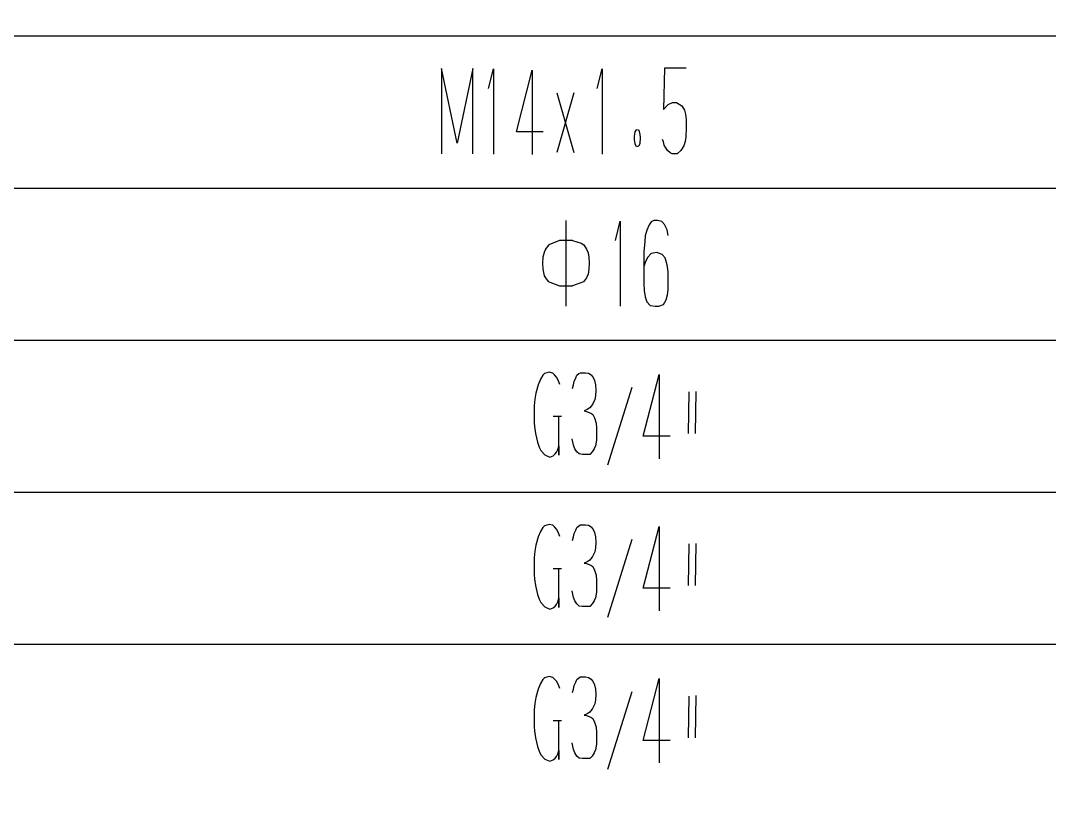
# Model space of a CAD drawing. Extents: x 0 to 8410, y 0 to 11890.
# Drawn here: x 6983.2 to 7456.5, y 6428.1 to 6785.2 of the extents above; entities that cross this region are included whole.
import ezdxf

# ---------------------------------------------------------------- set-up
doc = ezdxf.new("R2010")
doc.units = 0
doc.header["$MEASUREMENT"] = 0
doc.layers.add('6', color=7, linetype='Continuous')

msp = doc.modelspace()

# ---------------------------------------------------------------- linework, layer by layer
at = {"layer": '6'}
for p, q in [((6510, 6778.11), (8310, 6778.11)), ((7184.04, 6728.7), (7176.85, 6763.1)), ((7176.85, 6763.1), (7176.85, 6723.9)), ((7191.23, 6763.1), (7184.04, 6728.7)), ((7191.23, 6723.9), (7191.23, 6763.1)), ((7279.47, 6763.3), (7278.94, 6744.3)), ((7289.4, 6763.3), (7279.47, 6763.3)), ((7198.55, 6753.9), (7200.77, 6762.9)), ((7200.77, 6762.9), (7200.77, 6723.7)), ((7211.3, 6733.9), (7218.62, 6762.3)), ((7218.62, 6762.3), (7218.62, 6723.5)), ((7248.55, 6753.9), (7250.77, 6762.9)), ((7250.77, 6762.9), (7250.77, 6723.7)), ((7229.99, 6751.9), (7237.7, 6724.5)), ((7237.7, 6751.9), (7229.99, 6724.5)), ((7278.94, 6744.3), (7281.1, 6746.5)), ((7281.1, 6746.5), (7283.06, 6747.5)), ((7283.06, 6747.5), (7284.96, 6747.5)), ((7284.96, 6747.5), (7287.44, 6745.9)), ((7287.44, 6745.9), (7288.62, 6743.9)), ((7288.62, 6743.9), (7289.08, 6742.1)), ((7289.08, 6742.1), (7289.34, 6739.7)), ((7289.34, 6739.7), (7289.47, 6735.7)), ((7266, 6733.9), (7266.53, 6734.9)), ((7266.53, 6734.9), (7266.85, 6735.1)), ((7266.98, 6735.1), (7267.7, 6734.7)), ((7267.7, 6734.7), (7268.16, 6732.7)), ((7289.47, 6735.7), (7289.27, 6731.7)), ((7223.65, 6733.9), (7211.3, 6733.9)), ((7265.68, 6731.9), (7265.81, 6732.9)), ((7265.68, 6730.5), (7265.68, 6731.9)), ((7266, 6728.5), (7265.68, 6730.5)), ((7265.81, 6732.9), (7266, 6733.9)), ((7268.29, 6731.3), (7268.09, 6728.5)), ((7268.16, 6732.7), (7268.29, 6731.3)), ((7278.94, 6729.3), (7278.55, 6730.5)), ((7289.27, 6731.7), (7288.88, 6729.5)), ((7266.59, 6727.1), (7266, 6728.5)), ((7267.51, 6727.3), (7266.59, 6727.1)), ((7268.09, 6728.5), (7267.51, 6727.3)), ((7279.27, 6727.9), (7278.94, 6729.3)), ((7280.84, 6725.3), (7279.27, 6727.9)), ((7282.02, 6724.3), (7280.84, 6725.3)), ((7286.98, 6725.3), (7285.35, 6723.9)), ((7288.29, 6727.5), (7286.98, 6725.3)), ((7288.88, 6729.5), (7288.29, 6727.5)), ((7283, 6723.9), (7282.02, 6724.3)), ((7285.35, 6723.9), (7283, 6723.9)), ((6510, 6708.11), (8310, 6708.11)), ((7234.09, 6693.1), (7234.09, 6653.7)), ((7256.9, 6683.9), (7259.12, 6692.9)), ((7259.12, 6692.9), (7259.12, 6653.7)), ((7273.37, 6692.5), (7272.32, 6691.1)), ((7274.61, 6693.1), (7273.37, 6692.5)), ((7276.24, 6693.1), (7274.61, 6693.1)), ((7278.2, 6692.7), (7276.24, 6693.1)), ((7279.51, 6691.3), (7278.2, 6692.7)), ((7271.28, 6688.7), (7270.56, 6686.1)), ((7272.32, 6691.1), (7271.28, 6688.7)), ((7280.69, 6688.9), (7279.51, 6691.3)), ((7281.15, 6686.3), (7280.69, 6688.9)), ((7231.08, 6683.9), (7226.24, 6681.9)), ((7237.09, 6683.9), (7231.08, 6683.9)), ((7237.09, 6683.9), (7241.15, 6682.7)), ((7241.15, 6682.7), (7242.32, 6681.9)), ((7270.36, 6683.5), (7269.97, 6678.7)), ((7270.56, 6686.1), (7270.36, 6683.5)), ((7224.02, 6678.5), (7223.5, 6676.3)), ((7224.54, 6679.7), (7224.02, 6678.5)), ((7225.07, 6680.5), (7224.54, 6679.7)), ((7226.24, 6681.9), (7225.07, 6680.5)), ((7242.32, 6681.9), (7243.63, 6679.9)), ((7243.63, 6679.9), (7244.28, 6678.3)), ((7244.28, 6678.3), (7244.68, 6676.3)), ((7269.97, 6678.7), (7269.97, 6664.3)), ((7273.37, 6677.9), (7271.67, 6676.1)), ((7275.98, 6678.5), (7273.37, 6677.9)), ((7278.33, 6677.5), (7275.98, 6678.5)), ((7223.5, 6676.3), (7223.37, 6673.5)), ((7223.37, 6673.5), (7223.5, 6670.7)), ((7244.68, 6676.3), (7244.81, 6673.5)), ((7244.81, 6673.5), (7244.68, 6670.7)), ((7270.56, 6673.9), (7270.1, 6672.3)), ((7271.67, 6676.1), (7270.56, 6673.9)), ((7279.77, 6675.9), (7278.33, 6677.5)), ((7280.75, 6672.7), (7279.77, 6675.9)), ((7223.5, 6670.7), (7224.15, 6667.7)), ((7244.28, 6668.5), (7243.5, 6666.7)), ((7244.68, 6670.7), (7244.28, 6668.5)), ((7281.15, 6669.5), (7280.75, 6672.7)), ((7281.15, 6664.1), (7281.15, 6669.5)), ((7224.15, 6667.7), (7224.68, 6666.7)), ((7224.68, 6666.7), (7225.98, 6665.1)), ((7225.98, 6665.1), (7231.08, 6663.1)), ((7242.19, 6664.9), (7237.09, 6663.1)), ((7243.5, 6666.7), (7242.19, 6664.9)), ((7269.97, 6664.3), (7270.1, 6660.9)), ((7281.15, 6661.3), (7281.15, 6664.1)), ((7231.08, 6663.1), (7237.09, 6663.1)), ((7270.1, 6660.9), (7270.49, 6658.1)), ((7280.23, 6656.7), (7280.82, 6658.9)), ((7280.82, 6658.9), (7281.15, 6661.3)), ((7270.49, 6658.1), (7271.34, 6655.7)), ((7271.34, 6655.7), (7272.91, 6654.1)), ((7272.91, 6654.1), (7275.13, 6653.7)), ((7276.9, 6653.7), (7278.99, 6654.5)), ((7278.99, 6654.5), (7280.23, 6656.7)), ((7275.13, 6653.7), (7276.9, 6653.7)), ((6510, 6638.11), (8310, 6638.11)), ((7223.5, 6621.9), (7222.39, 6620.1)), ((7224.28, 6622.7), (7223.5, 6621.9)), ((7226.37, 6623.3), (7224.28, 6622.7)), ((7228.07, 6622.9), (7226.37, 6623.3)), ((7228.92, 6622.1), (7228.07, 6622.9)), ((7229.71, 6621.1), (7228.92, 6622.1)), ((7230.49, 6619.7), (7229.71, 6621.1)), ((7238.6, 6620.7), (7239.19, 6621.9)), ((7239.19, 6621.9), (7239.97, 6622.7)), ((7239.97, 6622.7), (7240.88, 6623.1)), ((7240.88, 6623.1), (7243.11, 6623.1)), ((7243.11, 6623.1), (7244.48, 6622.9)), ((7244.48, 6622.9), (7245.66, 6622.1)), ((7245.66, 6622.1), (7246.57, 6620.9)), ((7269.64, 6593.9), (7276.96, 6622.3)), ((7276.96, 6622.3), (7276.96, 6583.5)), ((7221.28, 6617.5), (7220.23, 6613.7)), ((7222.39, 6620.1), (7221.28, 6617.5)), ((7231.34, 6617.7), (7230.49, 6619.7)), ((7237.16, 6615.9), (7237.55, 6617.5)), ((7237.55, 6617.5), (7237.94, 6619.1)), ((7237.94, 6619.1), (7238.6, 6620.7)), ((7246.57, 6620.9), (7247.22, 6619.5)), ((7247.22, 6619.5), (7247.68, 6617.5)), ((7247.68, 6617.5), (7247.88, 6615.1)), ((7264.41, 6616.3), (7253.24, 6580.5)), ((7220.23, 6613.7), (7219.77, 6610.9)), ((7247.68, 6612.5), (7247.42, 6610.7)), ((7247.88, 6615.1), (7247.68, 6612.5)), ((7290.56, 6595.1), (7290.75, 6614.3)), ((7293.83, 6614.5), (7293.57, 6595.1)), ((7219.51, 6607.9), (7219.45, 6603.9)), ((7219.77, 6610.9), (7219.51, 6607.9)), ((7245.07, 6606.9), (7243.89, 6606.1)), ((7246.37, 6608.5), (7245.07, 6606.9)), ((7247.42, 6610.7), (7246.37, 6608.5)), ((7219.45, 6603.9), (7219.51, 6600.1)), ((7232.13, 6602.9), (7228.2, 6602.9)), ((7230.88, 6585.1), (7230.88, 6602.7)), ((7243.89, 6606.1), (7242.45, 6605.5)), ((7242.45, 6605.5), (7243.63, 6605.3)), ((7243.63, 6605.3), (7245.52, 6604.5)), ((7245.52, 6604.5), (7246.44, 6603.9)), ((7246.44, 6603.9), (7247.29, 6602.3)), ((7247.29, 6602.3), (7248.01, 6599.9)), ((7219.51, 6600.1), (7219.64, 6598.3)), ((7219.64, 6598.3), (7220.1, 6595.1)), ((7248.01, 6599.9), (7248.2, 6597.7)), ((7248.2, 6597.7), (7248.2, 6593.9)), ((7220.1, 6595.1), (7221.02, 6591.1)), ((7237.55, 6589.7), (7236.9, 6592.7)), ((7248.2, 6593.9), (7248.14, 6592.1)), ((7282, 6593.9), (7269.64, 6593.9)), ((7221.02, 6591.1), (7221.8, 6588.9)), ((7221.8, 6588.9), (7222.58, 6587.3)), ((7230.36, 6587.7), (7230.88, 6589.3)), ((7230.88, 6589.3), (7230.88, 6585.1)), ((7238.2, 6588.1), (7237.55, 6589.7)), ((7239.19, 6586.7), (7238.2, 6588.1)), ((7247.09, 6588.1), (7246.18, 6586.7)), ((7247.68, 6589.5), (7247.09, 6588.1)), ((7248.14, 6592.1), (7247.68, 6589.5)), ((7222.58, 6587.3), (7224.35, 6585.3)), ((7224.35, 6585.3), (7226.7, 6584.3)), ((7226.7, 6584.3), (7228.2, 6584.9)), ((7228.2, 6584.9), (7229.12, 6585.7)), ((7229.12, 6585.7), (7229.77, 6586.5)), ((7229.77, 6586.5), (7230.36, 6587.7)), ((7240.17, 6585.7), (7239.19, 6586.7)), ((7241.67, 6585.5), (7240.17, 6585.7)), ((7245.07, 6585.5), (7241.67, 6585.5)), ((7246.18, 6586.7), (7245.07, 6585.5)), ((6510, 6568.11), (8310, 6568.11)), ((7222.39, 6550.1), (7221.28, 6547.5)), ((7223.5, 6551.9), (7222.39, 6550.1)), ((7224.28, 6552.7), (7223.5, 6551.9)), ((7226.37, 6553.3), (7224.28, 6552.7)), ((7228.07, 6552.9), (7226.37, 6553.3)), ((7228.92, 6552.1), (7228.07, 6552.9)), ((7229.71, 6551.1), (7228.92, 6552.1)), ((7230.49, 6549.7), (7229.71, 6551.1)), ((7237.94, 6549.1), (7238.6, 6550.7)), ((7238.6, 6550.7), (7239.19, 6551.9)), ((7239.19, 6551.9), (7239.97, 6552.7)), ((7239.97, 6552.7), (7240.88, 6553.1)), ((7240.88, 6553.1), (7243.11, 6553.1)), ((7243.11, 6553.1), (7244.48, 6552.9)), ((7244.48, 6552.9), (7245.66, 6552.1)), ((7245.66, 6552.1), (7246.57, 6550.9)), ((7246.57, 6550.9), (7247.22, 6549.5)), ((7269.64, 6523.9), (7276.96, 6552.3)), ((7276.96, 6552.3), (7276.96, 6513.5)), ((7221.28, 6547.5), (7220.23, 6543.7)), ((7231.34, 6547.7), (7230.49, 6549.7)), ((7237.16, 6545.9), (7237.55, 6547.5)), ((7237.55, 6547.5), (7237.94, 6549.1)), ((7247.22, 6549.5), (7247.68, 6547.5)), ((7247.68, 6547.5), (7247.88, 6545.1)), ((7264.41, 6546.3), (7253.24, 6510.5)), ((7219.77, 6540.9), (7219.51, 6537.9)), ((7220.23, 6543.7), (7219.77, 6540.9)), ((7247.42, 6540.7), (7246.37, 6538.5)), ((7247.68, 6542.5), (7247.42, 6540.7)), ((7247.88, 6545.1), (7247.68, 6542.5)), ((7290.56, 6525.1), (7290.75, 6544.3)), ((7293.83, 6544.5), (7293.57, 6525.1)), ((7219.51, 6537.9), (7219.45, 6533.9)), ((7243.89, 6536.1), (7242.45, 6535.5)), ((7245.07, 6536.9), (7243.89, 6536.1)), ((7246.37, 6538.5), (7245.07, 6536.9)), ((7219.45, 6533.9), (7219.51, 6530.1)), ((7232.13, 6532.9), (7228.2, 6532.9)), ((7230.88, 6515.1), (7230.88, 6532.7)), ((7242.45, 6535.5), (7243.63, 6535.3)), ((7243.63, 6535.3), (7245.52, 6534.5)), ((7245.52, 6534.5), (7246.44, 6533.9)), ((7246.44, 6533.9), (7247.29, 6532.3)), ((7247.29, 6532.3), (7248.01, 6529.9)), ((7219.51, 6530.1), (7219.64, 6528.3)), ((7219.64, 6528.3), (7220.1, 6525.1)), ((7248.01, 6529.9), (7248.2, 6527.7)), ((7248.2, 6527.7), (7248.2, 6523.9)), ((7220.1, 6525.1), (7221.02, 6521.1)), ((7237.55, 6519.7), (7236.9, 6522.7)), ((7248.14, 6522.1), (7247.68, 6519.5)), ((7248.2, 6523.9), (7248.14, 6522.1)), ((7282, 6523.9), (7269.64, 6523.9)), ((7221.02, 6521.1), (7221.8, 6518.9)), ((7221.8, 6518.9), (7222.58, 6517.3)), ((7222.58, 6517.3), (7224.35, 6515.3)), ((7229.77, 6516.5), (7230.36, 6517.7)), ((7230.36, 6517.7), (7230.88, 6519.3)), ((7230.88, 6519.3), (7230.88, 6515.1)), ((7238.2, 6518.1), (7237.55, 6519.7)), ((7239.19, 6516.7), (7238.2, 6518.1)), ((7247.09, 6518.1), (7246.18, 6516.7)), ((7247.68, 6519.5), (7247.09, 6518.1)), ((7224.35, 6515.3), (7226.7, 6514.3)), ((7226.7, 6514.3), (7228.2, 6514.9)), ((7228.2, 6514.9), (7229.12, 6515.7)), ((7229.12, 6515.7), (7229.77, 6516.5)), ((7240.17, 6515.7), (7239.19, 6516.7)), ((7241.67, 6515.5), (7240.17, 6515.7)), ((7245.07, 6515.5), (7241.67, 6515.5)), ((7246.18, 6516.7), (7245.07, 6515.5)), ((6510, 6498.11), (8310, 6498.11)), ((7222.39, 6480.1), (7221.28, 6477.5)), ((7223.5, 6481.9), (7222.39, 6480.1)), ((7224.28, 6482.7), (7223.5, 6481.9)), ((7226.37, 6483.3), (7224.28, 6482.7)), ((7228.07, 6482.9), (7226.37, 6483.3)), ((7228.92, 6482.1), (7228.07, 6482.9)), ((7229.71, 6481.1), (7228.92, 6482.1)), ((7230.49, 6479.7), (7229.71, 6481.1)), ((7231.34, 6477.7), (7230.49, 6479.7)), ((7237.55, 6477.5), (7237.94, 6479.1)), ((7237.94, 6479.1), (7238.6, 6480.7)), ((7238.6, 6480.7), (7239.19, 6481.9)), ((7239.19, 6481.9), (7239.97, 6482.7)), ((7239.97, 6482.7), (7240.88, 6483.1)), ((7240.88, 6483.1), (7243.11, 6483.1)), ((7243.11, 6483.1), (7244.48, 6482.9)), ((7244.48, 6482.9), (7245.66, 6482.1)), ((7245.66, 6482.1), (7246.57, 6480.9)), ((7246.57, 6480.9), (7247.22, 6479.5)), ((7247.22, 6479.5), (7247.68, 6477.5)), ((7269.64, 6453.9), (7276.96, 6482.3)), ((7276.96, 6482.3), (7276.96, 6443.5)), ((7221.28, 6477.5), (7220.23, 6473.7)), ((7237.16, 6475.9), (7237.55, 6477.5)), ((7247.68, 6477.5), (7247.88, 6475.1)), ((7247.88, 6475.1), (7247.68, 6472.5)), ((7264.41, 6476.3), (7253.24, 6440.5)), ((7290.56, 6455.1), (7290.75, 6474.3)), ((7293.83, 6474.5), (7293.57, 6455.1)), ((7219.77, 6470.9), (7219.51, 6467.9)), ((7220.23, 6473.7), (7219.77, 6470.9)), ((7247.42, 6470.7), (7246.37, 6468.5)), ((7247.68, 6472.5), (7247.42, 6470.7)), ((7219.51, 6467.9), (7219.45, 6463.9)), ((7243.89, 6466.1), (7242.45, 6465.5)), ((7242.45, 6465.5), (7243.63, 6465.3)), ((7243.63, 6465.3), (7245.52, 6464.5)), ((7245.07, 6466.9), (7243.89, 6466.1)), ((7246.37, 6468.5), (7245.07, 6466.9)), ((7219.45, 6463.9), (7219.51, 6460.1)), ((7219.51, 6460.1), (7219.64, 6458.3)), ((7232.13, 6462.9), (7228.2, 6462.9)), ((7230.88, 6445.1), (7230.88, 6462.7)), ((7245.52, 6464.5), (7246.44, 6463.9)), ((7246.44, 6463.9), (7247.29, 6462.3)), ((7247.29, 6462.3), (7248.01, 6459.9)), ((7219.64, 6458.3), (7220.1, 6455.1)), ((7248.01, 6459.9), (7248.2, 6457.7)), ((7248.2, 6457.7), (7248.2, 6453.9)), ((7220.1, 6455.1), (7221.02, 6451.1)), ((7221.02, 6451.1), (7221.8, 6448.9)), ((7237.55, 6449.7), (7236.9, 6452.7)), ((7248.14, 6452.1), (7247.68, 6449.5)), ((7248.2, 6453.9), (7248.14, 6452.1)), ((7282, 6453.9), (7269.64, 6453.9)), ((7221.8, 6448.9), (7222.58, 6447.3)), ((7222.58, 6447.3), (7224.35, 6445.3)), ((7229.12, 6445.7), (7229.77, 6446.5)), ((7229.77, 6446.5), (7230.36, 6447.7)), ((7230.36, 6447.7), (7230.88, 6449.3)), ((7230.88, 6449.3), (7230.88, 6445.1)), ((7238.2, 6448.1), (7237.55, 6449.7)), ((7239.19, 6446.7), (7238.2, 6448.1)), ((7240.17, 6445.7), (7239.19, 6446.7)), ((7246.18, 6446.7), (7245.07, 6445.5)), ((7247.09, 6448.1), (7246.18, 6446.7)), ((7247.68, 6449.5), (7247.09, 6448.1)), ((7224.35, 6445.3), (7226.7, 6444.3)), ((7226.7, 6444.3), (7228.2, 6444.9)), ((7228.2, 6444.9), (7229.12, 6445.7)), ((7241.67, 6445.5), (7240.17, 6445.7)), ((7245.07, 6445.5), (7241.67, 6445.5))]:
    msp.add_line(p, q, dxfattribs=at)
at = {"layer": '6', "const_width": 0.03}
for points in [[(7017.81, 6428.11), (7017.81, 7828.11)], [(6510, 6428.11), (8310, 6428.11)]]:
    msp.add_lwpolyline(points, dxfattribs=at)

doc.saveas('drawing.dxf')
